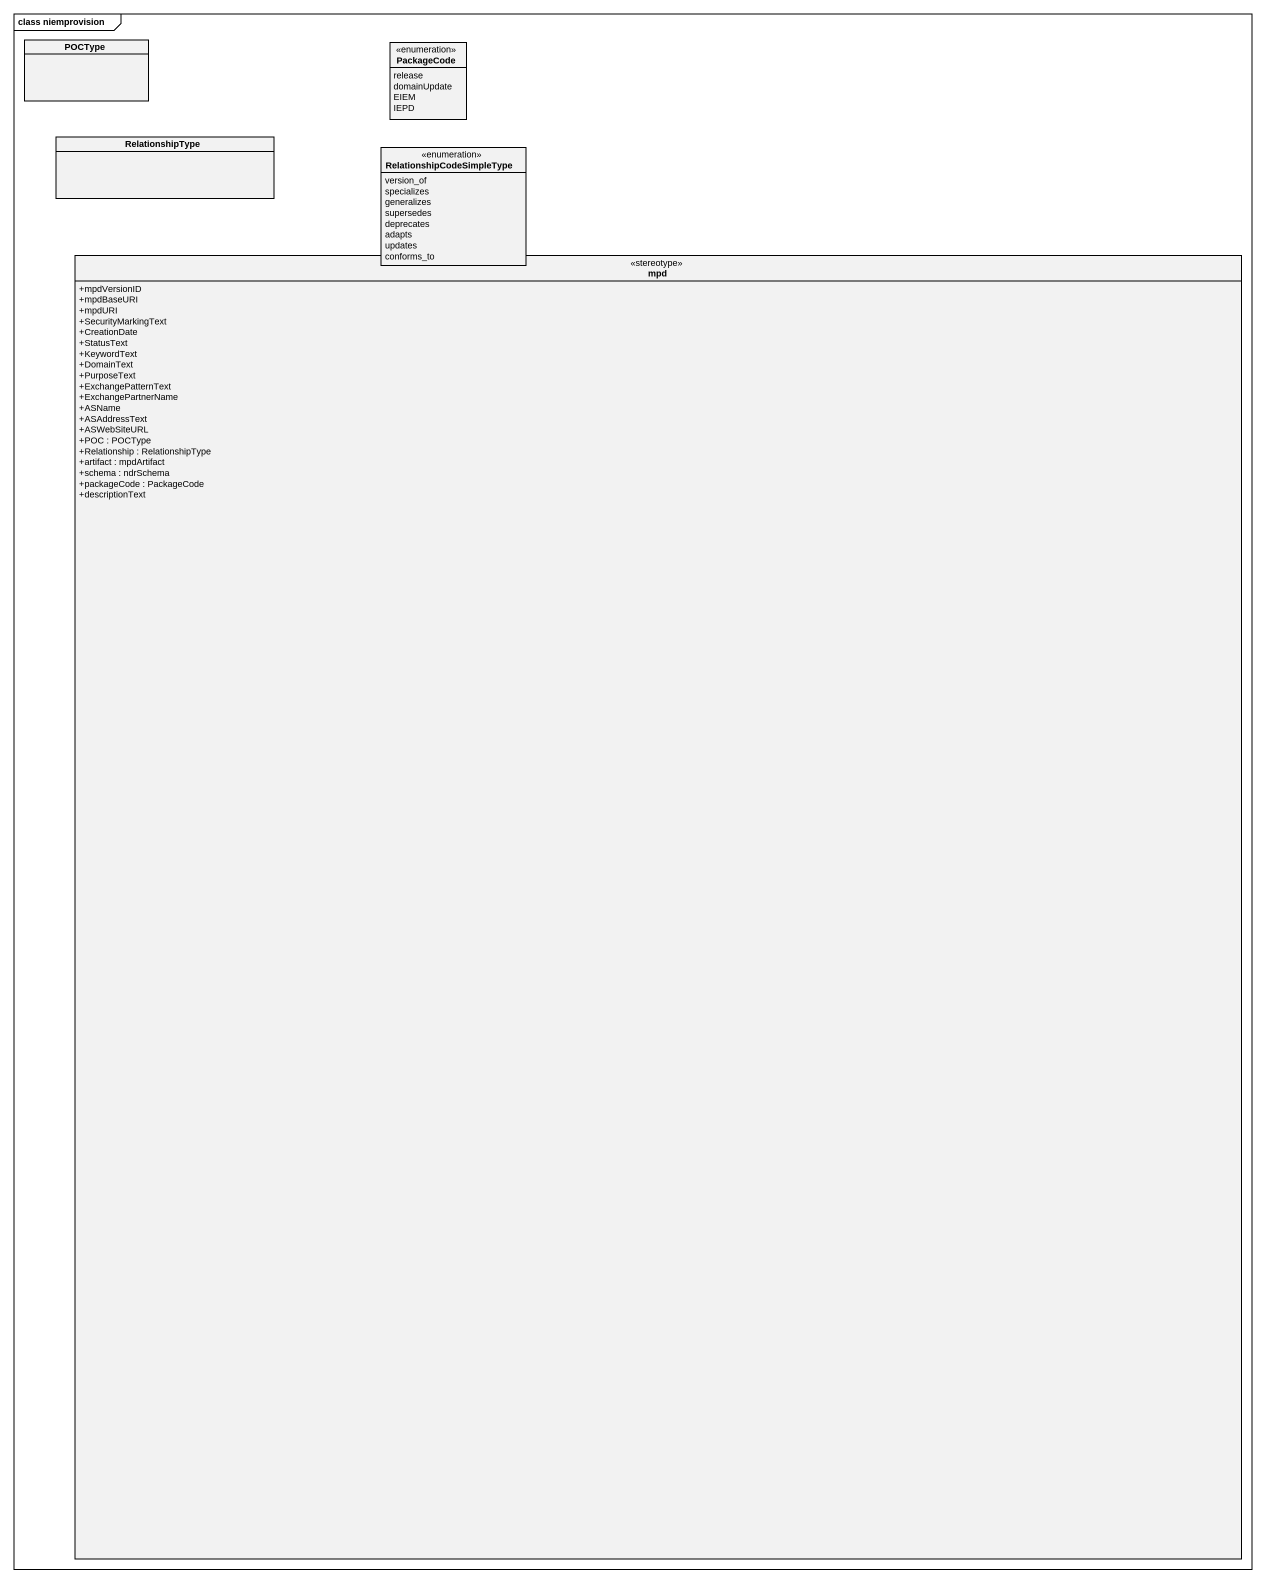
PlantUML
@startuml
mainframe class niemprovision
hide circle
hide empty members
skinparam classAttributeIconSize 0
class POCType
enum PackageCode {
  release
  domainUpdate
  EIEM
  IEPD
}
class RelationshipType
enum RelationshipCodeSimpleType {
  version_of
  specializes
  generalizes
  supersedes
  deprecates
  adapts
  updates
  conforms_to
}
class mpd <<stereotype>> {
  +mpdVersionID
  +mpdBaseURI
  +mpdURI
  +SecurityMarkingText
  +CreationDate
  +StatusText
  +KeywordText
  +DomainText
  +PurposeText
  +ExchangePatternText
  +ExchangePartnerName
  +ASName
  +ASAddressText
  +ASWebSiteURL
  +POC : POCType
  +Relationship : RelationshipType
  +artifact : mpdArtifact
  +schema : ndrSchema
  +packageCode : PackageCode
  +descriptionText
}
@enduml
